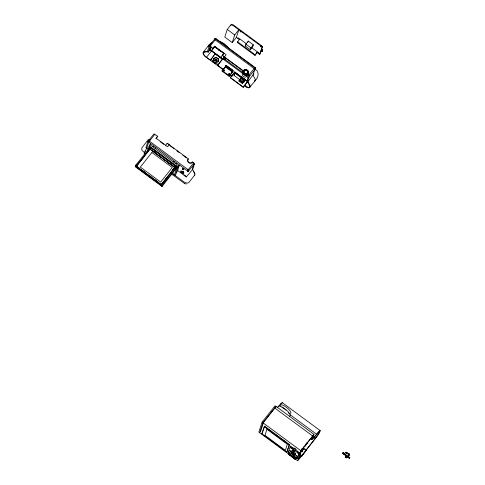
<?xml version="1.0" encoding="UTF-8"?>
<svg xmlns="http://www.w3.org/2000/svg" width="485" height="485" viewBox="0 0 485 485"><rect width="100%" height="100%" fill="white"/><g stroke="black" fill="none" stroke-linecap="round" stroke-linejoin="round"><path stroke-width="0.73" d="M161.663 185.288L136.127 166.494C138.746 163.56 136.182 162.881 135.224 166.252L161.851 185.882L162.263 185.737L162.032 186.458L135.406 166.828L135.636 166.1L135.224 166.252M135.388 165.731L136.188 166.319L149.992 148.925L175.024 167.38L161.22 184.773C163.275 181.202 163.966 183.639 161.851 185.882M193.691 162.808L194.467 163.803L188.095 171.375L188.192 169.738L193.691 162.808L192.557 161.966A2.655 2.51 17.9 0 1 188.859 162.378A2.655 2.51 17.9 0 1 188.301 158.831L167.179 143.257L165.585 145.306L156.109 138.231L157.68 136.255L153.933 133.921L147.919 141.493L146.106 147.131L148.349 148.992M146.076 147.658L146.325 147.701M223.864 69.804L217.85 65.372L218.111 64.578L215.613 62.741L215.304 63.705L212.982 61.995L213.618 58.297L216.274 57.279L218.589 58.982L218.274 61.716L215.54 62.832L213.327 61.195L213.63 58.582L216.177 57.606L218.389 59.243L218.086 61.856M187.992 171.32L188.192 169.738L149.386 141.123L147.919 141.493L188.095 171.375M244.167 85.202C246.786 89.367 252.897 88.506 248.963 83.602C244.961 78.819 253.613 72.162 255.492 68.627L255.595 67.858L215.704 38.448L214.958 38.745L209.174 46.026L207.38 51.592C204.064 51.289 200.881 52.295 204.706 56.108L224.131 70.428M208.132 46.542L208.871 45.123L210.545 45.154M194.242 175.722L194.879 174.897L194.915 173.63L192.672 169.374L194.467 163.803M216.898 61.486L216.88 60.48L216.983 60.813M146.155 147.84L146.082 147.713M162.014 185.361L136.394 166.234L161.25 184.561L161.159 184.949L161.487 184.536L161.844 184.797M136.515 165.906L139.438 168.277M147.561 150.793L149.144 145.888L150.659 143.796L150.556 144.112M149.192 148.81L149.841 146.785L177.001 166.81L174.388 174.903L172.133 172.921M149.962 149.247L174.818 167.574L173.606 166.676M150.974 147.701L150.611 148.252L151.15 147.61M156.109 138.231L155.994 138.577L157.68 136.255M155.218 150.75L154.83 151.362L155.442 150.502M165.585 145.306L167.61 146.797L169.18 144.815L167.179 143.257M169.089 145.094L169.198 144.748M171.514 163.196C172.63 161.493 170.429 164.506 171.763 162.851M217.85 65.372L222.397 59.176L215.091 53.786L210.545 59.982C205.422 57.485 199.196 51.234 207.719 51.962L208.247 52.131L210.023 46.651L212.812 48.706L214.661 46.178L226.155 54.738L224.422 56.927L222.403 55.435L243.549 70.943M224.731 56.351L222.488 59.182L209.302 49.258L222.542 59.018L224.416 56.515M209.562 49.027L209.453 49.373L211.133 47.257M210.296 49.997L210.411 49.652M211.539 50.61L214.685 46.645L211.539 50.61L242.7 73.514M212.812 48.706L214.661 46.178M175.024 167.38L171.393 164.912M175.74 166.306C176.849 164.597 174.794 167.664 175.849 165.961M136.909 163.815L149.998 147.331L176.625 166.961L176.013 168.841L162.032 186.458M177.898 167.089L175.182 175.491L177.613 170.562L179.414 164.997L177.898 167.089L149.144 145.888M213.358 59.091L213.618 58.297M214.837 54.581L215.091 53.786M213.327 61.195L213.085 61.941L215.304 63.571M216.019 58.073L216.274 57.279M216.262 60.037L216.601 60.085M256.717 52.38L259.711 54.587L262.173 46.954L231.387 24.25L227.247 29.458L224.785 37.096L232.242 42.595L236.377 37.387L238.844 29.749L234.71 34.962L232.242 42.595M218.153 59.982L218.389 59.243M218.28 59.952L218.589 58.982M220.517 57.527L223.743 53.326L218.226 49.561M230.939 25.638L231.387 24.25M188.301 158.831L188.192 159.177A2.655 2.51 17.9 0 0 187.701 161.038M224.137 53.247L222.403 55.435M222.488 59.182L222.621 58.776M224.446 56.854L224.331 57.2L243.434 71.283M222.9 58.364L224.707 59.691L225.325 57.763M225.713 57.279L224.707 59.691M192.557 161.966L192.442 162.311A2.655 2.51 17.9 0 1 190.708 163.251M232.26 72.313L233.115 70.828L229.156 76.315L222.033 71.065L225.877 65.948M225.725 66.409L225.992 65.578L225.228 66.76L232.351 72.01M192.327 169.004L193.879 164.215M226.125 65.166L225.701 66.172L232.6 71.259L233.024 70.252L225.962 65.372L232.861 70.458L232.6 71.259M246.471 43.826L239.79 38.903L237.304 42.438L254.91 55.417L257.396 51.883L251.327 47.409M239.572 39.582L239.79 38.903M229.156 76.315L233 71.198M230.278 77.758L234.795 71.938L247.605 81.662L243.161 87.264L230.278 77.758L234.795 71.938M240.578 80.249L233.94 75.357L235.092 72.526L244.743 79.643L243.991 81.977M235.092 72.526L233.94 75.357M245.283 46.02L245.895 44.123L248.29 41.104L253.34 44.826L252.727 46.724L250.333 49.743L245.283 46.02L246.083 45.014M247.883 42.365L248.29 41.104M241.748 77.03L245.07 79.479L242.245 83.438L238.923 80.989L240.008 79.219M240.178 79.14L239.845 80.183L243.337 82.759L244.719 80.401L244.149 80.765L240.833 78.315L240.178 79.14L243.676 81.716L243.337 82.759M240.499 79.358L240.833 78.315M250.333 49.743L250.945 47.845L253.34 44.826M242.245 83.438L242.464 82.765L239.141 80.316M244.149 80.765L244.743 79.643M243.161 87.264L247.677 81.438M247.799 74.078L247.689 74.423L248.823 75.26L247.059 80.734L247.514 81.304C249.557 84.663 251.557 90.877 244.913 85.324M254.91 55.417L257.396 51.883M232.539 25.099L232.909 24.632L262.549 46.487L259.711 54.587M261.318 50.761L261.797 49.27L262.597 49.858L262.112 51.349L261.858 51.671L261.063 51.083L261.318 50.761L262.112 51.349M261.858 51.671L262.597 49.858M275.128 405.696L262.076 422.138L258.857 432.111L290.473 455.421M259.742 432.759L262.961 422.793L276.013 406.351L313.971 434.342L312.667 438.379A8.433 0.921 -53.6 0 0 316.59 434.239A7.366 0.806 -53.6 0 1 320.203 431.044A7.366 0.806 -53.6 0 1 315.111 438.822L297.705 460.75L292.237 456.724M260.506 431.589L263.507 422.308L274.128 408.928M261.9 433.742L264.555 426.145L289.406 444.472L287.09 451.644L286.756 452.068L261.9 433.742L264.555 426.145M275.577 407.697L276.013 406.351M286.756 452.068L289.406 444.472M288.472 453.711L289.309 452.359L296.293 457.507L295.456 458.858L288.472 453.711L289.151 452.863L288.211 452.172L290.448 446.03L293.771 448.479M289.151 452.863L289.309 452.359M295.098 459.24L295.365 458.404L292.158 456.039L291.891 456.876L295.098 459.24L288.684 454.512L288.951 453.675L290.024 454.463M292.473 450.08L290.921 452.887L294.401 455.451L295.492 454.081M291.576 452.062L292.037 450.632L295.517 453.196L295.056 454.627M293.001 449.074L292.74 449.898L294.844 451.444L296.05 449.437L293.946 447.891L293.001 449.074L295.104 450.626L294.844 451.444M294.219 450.535L293.122 452.741M294.401 455.451L295.517 453.196M295.456 458.858L296.293 457.507M294.383 456.724L297.069 458.701L299.312 452.566L296.541 450.523M299.312 452.566L297.069 458.701M297.705 460.75L300.924 450.777L313.971 434.342M300.833 450.632L301.997 451.493L303.204 449.001M302.476 450.535L302.258 451.208L303.404 448.376L302.81 449.498L301.706 448.68M301.997 451.493L303.38 449.134M303.513 448.886L303.725 448.213L302.81 449.498M300.063 454.7L301.822 455.997L306.338 450.171L303.41 448.013M301.822 455.997L306.338 450.171M310.739 438.537L311.94 439.428L313.207 435.512L301.464 450.298L298.469 459.58L303.119 453.717M342.659 453.287L344.217 454.433L342.659 453.287L342.962 452.535L344.52 453.681M345.362 453.038L345.617 452.256L349.309 454.985L348.279 456.749M346.666 452.305L349.345 454.033L348.612 455.075L349.345 454.033M345.235 457.094L346.387 455.379L345.235 457.094L346.272 457.852L347.418 456.136L345.053 454.39L344.908 454.845L346.241 455.827M346.272 457.852L347.418 456.136M349.473 458.307L347.915 457.161L349.473 458.307L349.776 457.561L348.218 456.409M349.582 458.173L349.776 457.561M146.349 147.482L146.215 147.895L146.373 147.519M216.437 59.934L216.546 60.261M144.948 151.575L145.197 151.053M155.461 150.568L155.103 151.096M154.891 134.193L148.622 142.293L146.822 147.864L144.397 152.793L144.203 153.903L144.7 153.642M187.428 170.908L188.192 169.738L188.968 170.732M192.672 169.374L186.313 176.946M203.136 52.362L209.478 44.377L211.957 42.371M209.174 46.026L210.132 46.305L215.849 39.103L215.704 38.448M209.253 49.421L211.242 46.912M208.247 52.131L210.102 49.797M206.64 57.109L211.739 50.689M210.975 59.443L212.26 57.824M213.115 56.739L213.976 55.66M136.127 166.494L150.017 149.071M136.333 166.41L144.506 156.146M218.111 64.578L222.397 59.176M155.127 151.035L155.37 150.72M222.033 71.065L225.264 66.991M262.173 46.954L262.549 46.487M261.797 49.27L261.542 49.591L262.343 50.179M238.923 80.989L239.79 79.892M161.25 184.561L174.873 167.398M175.758 166.246L176.006 165.931M162.887 182.778L166.137 178.68M172.648 170.477L175.443 166.955M244.197 80.577L245.07 79.479M249.714 75.915L248.938 74.914L255.031 67.445M243.676 81.716L244.719 80.401M243.816 81.801L244.385 81.438M163.536 183.445L176.625 166.961M247.914 81.48L253.697 74.199L253.794 73.429M250.121 87.009C252.715 82.589 260.457 77.57 257.444 71.55M194.879 174.897L188.677 182.712L187.198 183.136L184.185 182.13L171.975 173.127M274.862 408.006L275.244 407.521M288.211 452.172L288.648 451.62M288.684 454.512L290.982 455.882M295.104 450.626L296.05 449.437M300.906 452.172L301.773 451.074M305.914 450.201L315.22 438.476A6.256 0.685 -53.6 0 0 319.548 431.868A6.256 0.685 -53.6 0 0 316.481 434.584A9.542 1.043 -53.6 0 1 312.734 438.767L311.94 439.428M342.962 452.535L344.417 453.821L345.617 452.256M346.733 452.099L346.06 452.948L347.108 453.717M349.309 454.985L348.109 456.543L349.673 457.695M182.645 168.38L183.16 168.483M183.803 169.307L183.718 168.968M298.045 453.154L296.887 452.299L298.705 453.639M214.509 60.146L215.013 59.916M254.316 81.001L254.637 80.716M254.576 81.407L255.219 80.589L255.255 79.322L253.006 75.06L254.807 69.494L254.031 68.494L215.225 39.885L214.273 39.606M148.101 141.911L149.386 141.123L147.901 141.565M148.016 141.826L149.386 141.123L147.913 141.65M147.955 141.735L149.386 141.123M215.413 59.655L216.122 59.758M186.373 184.003L184.749 183.621M255.595 67.858L254.655 67.712L215.11 38.606M241.287 31.501L240.53 30.834L241.287 31.252M255.656 67.973L254.655 67.712L255.492 68.627M214.891 38.824L215.849 39.103L215.576 38.418M150.204 139.468L149.028 139.262L148.143 139.771L141.693 148.064L142.026 150.417L145.415 153.539M255.668 68.045L254.655 67.712L255.589 68.458M255.674 68.112L254.655 67.712L255.656 68.282M294.159 450.686C295.456 450.771 292.358 448.934 293.692 450.371M214.958 38.745L215.849 39.103L215.425 38.436M186.301 176.946L177.613 170.562M184.652 183.579L171.751 174.218M261.124 45.826L260.76 45.754L261.13 46.227M261.245 46.305L261.609 46.324M259.19 53.059L258.687 52.653M174.279 167.076L174.873 167.107M291.746 447.879L291.17 447.455M216.067 59.928L216.322 59.867M182.596 171.514L183.851 172.302L182.633 171.405M294.941 448.837L294.304 448.589L294.389 448.928M227.247 29.458L234.71 34.962M245.895 44.123L250.945 47.845M236.377 37.387L239.372 39.588M237.523 41.765L255.128 54.744M254.934 69.197L257.347 70.974M214.546 46.518L224.252 53.671M214.606 46.887L217.019 48.67M217.807 49.452L219.014 50.343M210.132 46.305L212.921 48.361M247.732 73.944L248.938 74.914M224.325 58.849L223.427 58.303L243.452 73.023M246.338 76.2L248.769 77.994M227.18 66.451L229.557 68.203M234.722 72.162L242.336 77.776M243.506 78.643L247.605 81.662M225.864 65.966L230.466 69.355M231.618 70.204L232.764 71.052M234.698 73.023L244.355 80.14M225.349 66.39L232.473 71.641M241.791 81.141L243.597 82.474M210.799 59.188L213.297 61.031M229.278 73.793L232.285 76.012M228.993 74.011L232.024 76.248M222.178 70.598L229.302 75.854M230.351 77.533L243.234 87.039M170.283 145.973L173.866 148.616M176.849 150.817L179.238 152.575M182.821 155.218L186.398 157.855M160.153 141.644L163.718 144.269M149.95 144.688L178.704 165.888M152.921 151.296L155.897 153.49M158.88 155.685L161.262 157.443M166.034 160.959L170.205 164.039M154.812 152.823L157.843 155.054M159.056 155.952L160.874 157.292M163.906 159.529L165.118 160.42M168.149 162.657L169.968 163.997M171.181 164.888L172.393 165.785M184.015 174.842L185.215 175.734M186.337 176.558L185.082 175.867M142.42 170.477L144.803 172.236M149.568 175.752L151.95 177.504M154.933 179.705L157.916 181.899M282.288 402.647L320.245 430.638M348.236 453.463L349.285 454.233M290.078 414.687L316.59 434.239M345.381 456.64L346.417 457.403M274.704 408L312.661 435.991M313.413 437.149L315.22 438.476M310.812 438.313L312.013 439.204M306.32 443.502L306.659 443.751M304.507 449.104L306.265 450.395M301.167 449.595L302.331 450.45M262.076 422.138L300.924 450.777M265.246 427.067L266.441 427.946M268.823 429.704L271.806 431.899M275.383 434.536L279.56 437.615M281.348 438.937L284.925 441.574M264.222 426.57L289.072 444.89M290.018 446.582L293.34 449.031M295.001 450.256L298.875 453.111M300.136 454.475L301.894 455.773M291.382 451.456L294.862 454.021M288.636 453.214L295.62 458.361M343.58 453.451C344.314 454.324 342.659 452.935 343.622 453.536M295.092 448.964L295.426 449.34M290.285 450.723L289.969 450.359M215.267 38.503L215.849 39.103M297.547 452.159L297.323 451.753M193.333 171.532L194.061 172.424M223.846 57.951L224.743 58.443M192.484 169.992L192.266 169.192M194.358 172.987L194.54 173.569M188.453 171.381L188.192 169.738L188.204 171.411M188.386 171.417L188.192 169.738L188.301 171.423M244.616 70.161A2.655 2.51 17.9 0 1 245.968 70.01A2.546 2.407 17.9 0 0 245.319 70.034M248.096 71.58A2.655 2.51 17.9 0 1 248.29 72.216M248.302 72.877A2.655 2.51 17.9 0 1 248.132 73.508M183.706 172.63A1.843 0.57 38.4 0 1 183.372 172.496M182.233 171.726A1.843 0.57 38.4 0 1 181.893 171.411M190.017 163.245A2.655 2.51 17.9 0 1 189.35 163.063M188.744 162.724A2.655 2.51 17.9 0 1 187.895 161.675M183.797 172.951A1.734 0.533 38.4 0 1 182.33 172.363A1.734 0.533 38.4 0 1 181.117 170.975M183.348 171.866A1.734 0.533 38.4 0 1 183.603 172.163M172.569 169.338A1.861 1.758 17.9 0 1 172.46 170.247M172.636 169.629A1.861 1.758 17.9 0 1 172.521 170.071M214.594 60.546A1.109 1.049 17.9 0 1 216.019 59.994A1.109 1.049 17.9 0 1 216.643 61.383M219.547 41.577A6.693 2.061 38.4 0 1 228.817 48.415M222.973 71.119A0.655 0.618 17.9 0 1 223.476 70.27A0.655 0.618 17.9 0 1 224.222 70.986M228.277 74.908A0.655 0.618 17.9 0 1 228.768 74.229A0.655 0.618 17.9 0 1 229.544 74.66A0.655 0.618 17.9 0 1 229.187 75.418M245.004 70.507A1.928 1.825 17.9 0 1 247.689 72.32A1.928 1.825 17.9 0 1 244.913 73.823A1.928 1.825 17.9 0 1 244.573 70.743M243.179 72.089A2.546 2.407 17.9 0 0 245.41 74.835A2.546 2.407 17.9 0 0 248.211 72.792A2.546 2.407 17.9 0 1 248.029 73.471M248.017 71.55A2.546 2.407 17.9 0 1 248.199 72.162M244.743 74.732A2.546 2.407 17.9 0 1 244.167 74.405M243.167 72.786A2.546 2.407 17.9 0 1 243.155 72.156M247.993 71.616A2.546 2.407 17.9 0 1 248.181 72.229M247.471 74.417A2.546 2.407 17.9 0 1 244.04 76.921A2.546 2.407 17.9 0 1 243.385 72.756M280.281 404.526A6.256 0.685 -53.6 0 1 281.627 403.532M277.347 407.806A8.433 0.921 -53.6 0 0 278.626 406.248A7.366 0.806 -53.6 0 1 282.246 403.053M280.227 405.975A6.693 2.061 38.4 0 1 286.241 407.164A6.693 2.061 38.4 0 1 290.57 413.602M281.967 407.376A6.693 2.061 38.4 0 1 286.095 410.164M288.32 412.474A6.693 2.061 38.4 0 1 289.03 413.529M277.953 406.654A7.627 2.352 38.4 0 1 285.616 409.388A7.627 2.352 38.4 0 1 289.751 416.112M307.199 442.478A2.971 2.807 17.9 0 1 305.441 444.696M306.053 443.981A2.546 2.407 17.9 0 1 303.925 446.661M307.217 442.411A2.971 2.807 17.9 0 1 306.12 444.266M152.89 146.409L153.454 146.64L152.89 146.409M155.115 148.052L155.679 148.283L155.115 148.052M173.521 161.626L174.085 161.857L173.521 161.626M175.752 163.269L176.316 163.5L175.752 163.269M266.956 429.249L264.986 435.348L285.338 450.353L287.308 444.254L266.956 429.249M344.441 453.736L344.186 454.518L347.884 457.24L348.139 456.464L344.441 453.736M151.908 152.502L140.323 167.095L160.674 182.099L172.254 167.507L151.908 152.502M240.184 31.27L241.003 31.925L240.184 31.27M238.02 37.963L238.838 38.618L238.02 37.963M260.421 46.184L261.239 46.845L260.421 46.184M258.256 52.883L259.075 53.538L258.256 52.883M182.439 168.465L183.766 169.538L182.439 168.465M182.281 168.841L183.439 169.768L182.281 168.841M290.545 447.552L291.661 448.449L290.545 447.552M289.533 450.692L290.648 451.59L289.533 450.692M292.958 450.28L294.122 451.214L292.958 450.28M295.911 455.397L297.026 456.288L295.911 455.397M343.398 453.196L343.932 453.633L343.398 453.196M348.521 457.191L349.042 457.646L348.557 457.185M348.624 457.058L349.164 457.488L348.624 457.058M180.966 171.92A1.843 0.57 38.4 0 0 183.512 173.478A1.843 0.57 38.4 0 0 181.936 171.447A1.843 0.57 38.4 0 0 180.966 171.92M214.994 60.843A1.109 1.049 17.9 0 0 216.886 60.637A1.109 1.049 17.9 0 0 215.698 59.176A1.109 1.049 17.9 0 0 214.994 60.843M223.209 70.798A0.655 0.618 17.9 0 0 224.331 70.677A0.655 0.618 17.9 0 0 223.627 69.81A0.655 0.618 17.9 0 0 223.209 70.798M228.562 74.745A0.655 0.618 17.9 0 0 229.678 74.623A0.655 0.618 17.9 0 0 228.975 73.756A0.655 0.618 17.9 0 0 228.562 74.745M244.337 73.083A1.928 1.825 17.9 0 0 247.629 72.714A1.928 1.825 17.9 0 0 245.555 70.167A1.928 1.825 17.9 0 0 244.337 73.083M243.361 74.193A2.971 2.807 17.9 0 0 248.423 73.629A2.971 2.807 17.9 0 0 245.234 69.701A2.971 2.807 17.9 0 0 243.361 74.193M243.379 74.126A2.971 2.807 17.9 0 0 248.447 73.562A2.971 2.807 17.9 0 0 245.258 69.634A2.971 2.807 17.9 0 0 243.379 74.126M292.031 453.148A1.2 0.37 38.4 0 0 293.686 454.166A1.2 0.37 38.4 0 0 292.661 452.838A1.2 0.37 38.4 0 0 292.031 453.148"/></g></svg>
